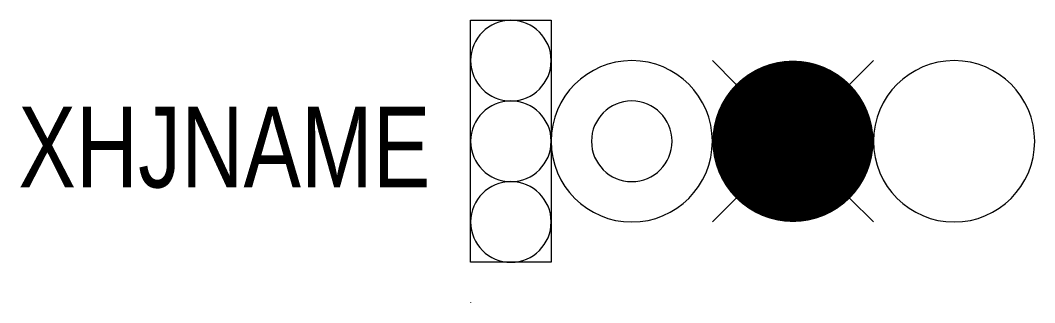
# Model space of a CAD drawing. Header units: millimetres. Extents: x -11.2 to 14, y 0 to 7.
import ezdxf
from ezdxf.enums import TextEntityAlignment as Align

# ---------------------------------------------------------------- set-up
doc = ezdxf.new("R2010")
doc.units = ezdxf.units.MM

msp = doc.modelspace()

# ---------------------------------------------------------------- linework, layer by layer
msp.add_line((0, 0.001), (0, -0.001))
at = {"color": 7, "linetype": 'Continuous'}
msp.add_lwpolyline([(0, 1), (0, 7), (2, 7), (2, 1), (0, 1)], dxfattribs=at)
at = {"color": 7}
for points in [[(0, 6, 1), (2, 6, 1)], [(2, 4, 1), (6, 4, 1)], [(0, 4, 1), (2, 4, 1)], [(3, 4, 1), (5, 4, 1)], [(0, 2, 1), (2, 2, 1)]]:
    msp.add_lwpolyline(points, format="xyb", close=True, dxfattribs=at)
at = {"color": 1, "const_width": 2}
msp.add_lwpolyline([(9, 4, 1), (7, 4, 1)], format="xyb", close=True, dxfattribs=at)
at = {"color": 1}
for points in [[(6.586, 5.414), (6, 6)], [(9.995, 6.005), (9.409, 5.419)], [(6.586, 2.586), (6, 2)], [(10, 2), (9.414, 2.586)]]:
    msp.add_lwpolyline(points, dxfattribs=at)
at = {"color": 3}
msp.add_lwpolyline([(10, 4, 1), (14, 4, 1)], format="xyb", close=True, dxfattribs=at)

# ---------------------------------------------------------------- texts
at = {"width": 0.8}
msp.add_attdef('XHJNAME', text='X4', height=2, dxfattribs=at).set_placement((-1, 2.855), align=Align.RIGHT)

doc.saveas('drawing.dxf')
